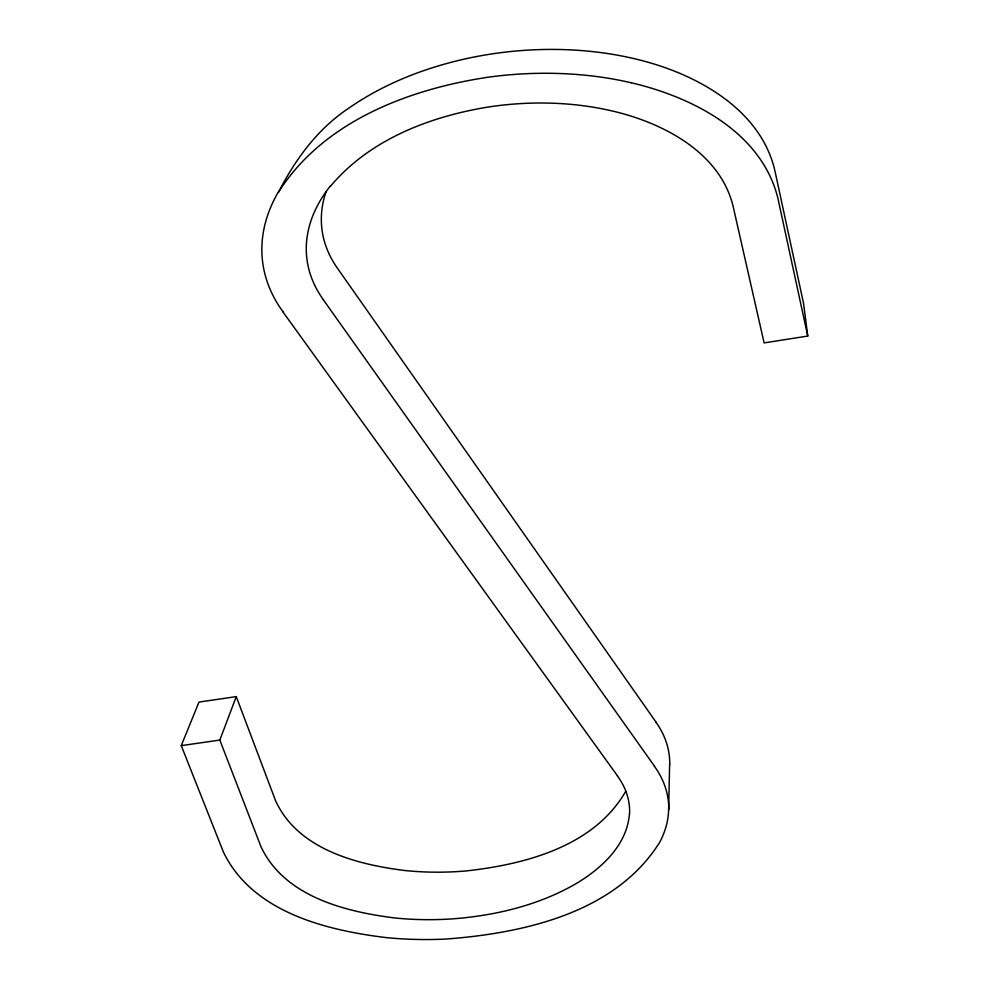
<?xml version="1.0" encoding="UTF-8"?>
<svg xmlns="http://www.w3.org/2000/svg" width="989" height="989" viewBox="0 0 989 989"><rect width="100%" height="100%" fill="white"/><g stroke="black" fill="none" stroke-linecap="round" stroke-linejoin="round"><path stroke-width="1.48" d="M669.627 764.312L668.638 809.459A157.016 100.717 -6.6 0 1 660.009 841.738C615.974 912.958 523.391 933.319 445.495 939.08A271.938 174.435 -6.6 0 1 386.526 937.634C325.801 930.29 252.393 912.093 223.427 852.085L181.247 745.632L198.999 702.066L236.26 696.627L275.671 800.942C297.862 849.18 356.263 864.411 404.55 870.481A214.601 137.656 -6.6 0 0 466.623 870.889C525.604 864.299 594.315 846.263 625.827 791.138M629.437 813.687C627.249 844.371 602.598 867.427 577.873 882.584C541.787 903.971 500.236 914.491 458.748 918.361A224.664 144.11 -6.6 0 1 394.562 917.928C344.716 911.66 284.399 896.393 261.034 846.831L219.818 740.069L236.26 696.627M330.487 186.266C369.441 139.659 429.523 116.628 488.059 107.059A224.59 144.06 -6.6 0 1 624.43 114.131C670.616 127.272 720.511 155.854 732.973 205.712L764.114 342.899L807.753 336.05L803.587 303.524L774.795 170.269C761.32 113.142 705.132 79.343 652.505 63.543A259.192 166.251 -6.6 0 0 475.882 56.657M475.882 56.645C430.45 65.608 386.007 82.062 347.918 108.741C317.259 129.361 295.192 159.686 278.49 192.187C323.329 121.474 408.494 89.208 487.973 77.229A271.728 174.299 -6.6 0 1 631.18 82.767M181.247 745.632L219.818 740.069M631.192 82.767C692.646 97.107 761.592 132.093 777.923 198.393L807.753 336.05M282.842 311.758L617.507 775.883M323.193 299.605L654.52 766.228M656.004 722.081L337.472 268.279A193.844 124.342 -6.6 0 1 325.876 192.187M654.397 766.277A165.336 106.058 -6.6 0 1 668.787 809.447M655.892 722.118A162.888 104.488 -6.6 0 1 669.763 764.312M282.965 311.708A240.587 154.321 -6.6 0 1 278.23 192.138M617.396 775.932A136.569 87.601 -6.6 0 1 629.597 813.675M323.279 299.58A198.863 127.556 -6.6 0 1 330.215 186.179"/></g></svg>
